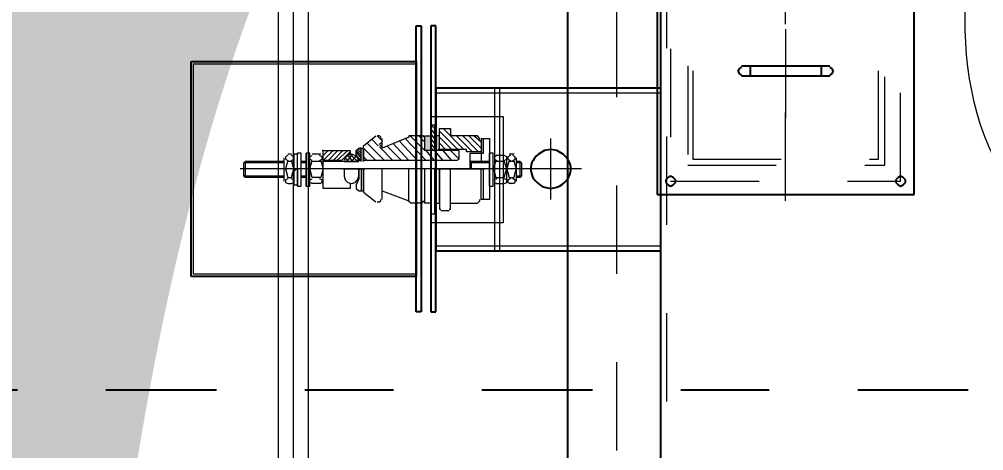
# Model space of a CAD drawing. Header units: metres. Extents: x 529524 to 529977, y 2674144 to 2674419.
# Drawn here: x 529756.474 to 529757.564, y 2674300.705 to 2674301.193 of the extents above; entities that cross this region are included whole.
import ezdxf

# ---------------------------------------------------------------- set-up
doc = ezdxf.new("R2010")
doc.units = ezdxf.units.M
for name, pattern in [('CENTER', [2, 1.25, -0.25, 0.25, -0.25]), ('CENTER2', [1.125, 0.75, -0.125, 0.125, -0.125]), ('PDF_IMPORT', [1, 0.8, -0.2])]:
    doc.linetypes.add(name, pattern=pattern)
doc.layers.add('IDT', color=7, linetype='Continuous')
doc.layers.add('MMS Block Numbering', color=7, linetype='Continuous')
doc.styles.add('Adani Regular', font='Adani Regular.ttf')

# ---------------------------------------------------------------- blocks, each defined once
blk = doc.blocks.new('IDT')
at = {"layer": 'IDT', "transparency": 33554559}
for points in [[(16.6284, 11.7115), (16.6311, 11.7115), (16.6311, 11.7267), (16.6284, 11.7267)], [(16.4928, 11.7004), (16.4956, 11.7004), (16.4956, 11.717), (16.4928, 11.717)], [(16.5426, 11.6977), (16.5482, 11.6977), (16.5482, 11.7143), (16.5426, 11.7143)], [(16.5523, 11.6977), (16.5592, 11.6977), (16.5592, 11.7143), (16.5523, 11.7143)]]:
    blk.add_hatch(color=0, dxfattribs=at).paths.add_polyline_path(points)
at = {"layer": 'IDT', "color": 0, "lineweight": 25}
for p, q in [((16.3974, 14.3091), (16.3974, 9.6603)), ((16.2923, 14.2039), (16.2923, 9.7654)), ((16.5523, 11.8968), (16.5468, 11.8968)), ((16.5468, 11.8968), (16.5468, 11.5732)), ((16.5523, 11.5732), (16.5523, 11.8968)), ((16.5634, 11.5732), (16.5634, 11.8968)), ((16.5634, 11.8968), (16.5689, 11.8968)), ((16.5689, 11.8968), (16.5689, 11.5732)), ((16.5689, 11.6133), (16.5689, 11.8567)), ((16.5689, 11.8567), (16.8234, 11.8567)), ((16.8234, 11.8567), (16.8234, 11.6133)), ((16.5468, 11.8277), (16.2923, 11.8277)), ((16.2923, 11.8277), (16.2923, 11.6437)), ((16.5468, 11.6437), (16.5468, 11.8277)), ((16.2964, 11.7641), (16.006, 11.7641)), ((16.006, 11.7641), (16.006, 10.984)), ((16.2964, 11.7641), (16.006, 11.7641)), ((16.006, 11.7641), (16.006, 10.984)), ((16.2964, 10.984), (16.2964, 11.7641)), ((16.2964, 10.984), (16.2964, 11.7641)), ((16.4168, 11.7571), (16.4098, 11.7558)), ((16.4237, 11.7558), (16.4168, 11.7571)), ((16.0184, 11.753), (16.0156, 11.7502)), ((16.0184, 11.753), (16.0156, 11.7502)), ((16.0156, 11.7502), (16.0156, 11.7475)), ((16.0156, 11.7502), (16.0156, 11.7475)), ((16.0156, 11.7475), (16.0184, 11.7447)), ((16.0156, 11.7475), (16.0184, 11.7447)), ((16.0212, 11.7544), (16.0184, 11.753)), ((16.0212, 11.7544), (16.0184, 11.753)), ((16.0239, 11.753), (16.0212, 11.7544)), ((16.0239, 11.753), (16.0212, 11.7544)), ((16.0267, 11.7502), (16.0239, 11.753)), ((16.0267, 11.7502), (16.0239, 11.753)), ((16.0239, 11.7447), (16.0267, 11.7475)), ((16.0239, 11.7447), (16.0267, 11.7475)), ((16.0267, 11.7475), (16.0267, 11.7502)), ((16.0267, 11.7475), (16.0267, 11.7502)), ((16.2784, 11.753), (16.2757, 11.7502)), ((16.2784, 11.753), (16.2757, 11.7502)), ((16.2757, 11.7502), (16.2757, 11.7475)), ((16.2757, 11.7502), (16.2757, 11.7475)), ((16.2757, 11.7475), (16.2784, 11.7447)), ((16.2757, 11.7475), (16.2784, 11.7447)), ((16.2812, 11.7544), (16.2784, 11.753)), ((16.2812, 11.7544), (16.2784, 11.753)), ((16.284, 11.753), (16.2812, 11.7544)), ((16.284, 11.753), (16.2812, 11.7544)), ((16.2867, 11.7502), (16.284, 11.753)), ((16.2867, 11.7502), (16.284, 11.753)), ((16.284, 11.7447), (16.2867, 11.7475)), ((16.284, 11.7447), (16.2867, 11.7475)), ((16.2867, 11.7475), (16.2867, 11.7502)), ((16.2867, 11.7475), (16.2867, 11.7502)), ((16.0184, 11.7447), (16.0212, 11.7433)), ((16.0184, 11.7447), (16.0212, 11.7433)), ((16.0212, 11.7433), (16.0239, 11.7447)), ((16.0212, 11.7433), (16.0239, 11.7447)), ((16.2784, 11.7447), (16.2812, 11.7433)), ((16.2784, 11.7447), (16.2812, 11.7433)), ((16.2812, 11.7433), (16.284, 11.7447)), ((16.2812, 11.7433), (16.284, 11.7447)), ((16.4029, 11.7184), (16.4098, 11.7143)), ((16.4098, 11.7143), (16.4168, 11.7129)), ((16.4168, 11.7129), (16.4237, 11.7143)), ((16.4237, 11.7143), (16.4306, 11.7184)), ((16.2923, 11.6437), (16.5468, 11.6437)), ((16.0986, 11.6271), (16.0972, 11.6244)), ((16.1014, 11.6285), (16.0986, 11.6271)), ((16.1014, 11.6299), (16.1111, 11.6299)), ((16.1111, 11.6299), (16.1913, 11.6299)), ((16.1111, 11.6188), (16.1111, 11.6299)), ((16.1913, 11.6299), (16.201, 11.6299)), ((16.1913, 11.6188), (16.1913, 11.6299)), ((16.2038, 11.6271), (16.201, 11.6285)), ((16.2051, 11.6244), (16.2038, 11.6271)), ((16.0972, 11.6244), (16.0986, 11.6216)), ((16.0986, 11.6216), (16.1014, 11.6202)), ((16.1014, 11.6188), (16.1111, 11.6188)), ((16.1111, 11.6188), (16.201, 11.6188)), ((16.201, 11.6202), (16.2038, 11.6216)), ((16.2038, 11.6216), (16.2051, 11.6244)), ((16.8234, 11.6133), (16.5689, 11.6133)), ((16.5468, 11.5732), (16.5523, 11.5732)), ((16.5689, 11.5732), (16.5634, 11.5732))]:
    blk.add_line(p, q, dxfattribs=at)
at = {"layer": 'IDT', "color": 0, "linetype": 'PDF_IMPORT', "lineweight": 13, "ltscale": 0.113333}
blk.add_line((16.3421, 14.2537), (16.3421, 9.7156), dxfattribs=at)
at = {"layer": 'IDT', "color": 0, "linetype": 'CENTER2', "lineweight": 0, "ltscale": 500}
blk.add_line((16.708, 10.3606), (16.708, 14.2302), dxfattribs=at)
blk.add_line((16.708, 10.3606), (16.708, 14.2302), dxfattribs=at)
at = {"layer": 'IDT', "color": 0, "lineweight": 0}
for p, q in [((16.725, 10.3606), (16.725, 14.2302)), ((16.725, 10.3606), (16.725, 14.2302)), ((16.691, 10.3606), (16.691, 13.1036)), ((16.691, 10.3606), (16.691, 13.1036))]:
    blk.add_line(p, q, dxfattribs=at)
at = {"layer": 'IDT', "color": 0, "linetype": 'PDF_IMPORT', "lineweight": 13, "ltscale": 0.0125}
blk.add_line((16.2854, 14.1984), (16.2854, 9.7709), dxfattribs=at)
at = {"layer": 'IDT', "color": 8, "linetype": 'CENTER', "ltscale": 0.1}
blk.add_line((12.5447, 11.9854), (27.1642, 11.9854), dxfattribs=at)
at = {"layer": 'IDT', "color": 0, "lineweight": 13}
for p, q in [((16.5689, 11.6161), (16.5689, 11.854)), ((16.5689, 11.854), (16.8206, 11.854)), ((16.8206, 11.854), (16.8206, 11.6161)), ((16.5468, 11.8221), (16.2923, 11.8221)), ((16.2923, 11.8221), (16.2923, 11.6493)), ((16.4748, 11.6437), (16.4748, 11.8277)), ((16.4804, 11.6437), (16.4804, 11.8277)), ((16.5468, 11.6493), (16.5468, 11.8221)), ((16.4168, 11.7696), (16.4168, 11.7004)), ((16.3822, 11.735), (16.4513, 11.735)), ((16.2923, 11.6493), (16.5468, 11.6493)), ((16.8206, 11.6161), (16.5689, 11.6161))]:
    blk.add_line(p, q, dxfattribs=at)
at = {"layer": 'IDT', "color": 0, "lineweight": 20}
for p, q in [((16.4707, 11.6755), (16.4707, 11.7959)), ((16.4707, 11.7959), (16.5468, 11.7959)), ((16.5468, 11.6755), (16.5468, 11.7959)), ((16.5468, 11.7959), (16.5523, 11.7959)), ((16.5523, 11.7959), (16.5523, 11.6755)), ((16.5468, 11.6755), (16.4707, 11.6755)), ((16.5523, 11.6755), (16.5468, 11.6755))]:
    blk.add_line(p, q, dxfattribs=at)
at = {"layer": 'IDT', "color": 0, "lineweight": 15}
for p, q in [((16.5316, 11.7807), (16.5302, 11.7807)), ((16.5302, 11.7807), (16.5302, 11.7793)), ((16.5302, 11.7793), (16.5302, 11.735)), ((16.5412, 11.782), (16.5316, 11.782)), ((16.5426, 11.7807), (16.5412, 11.7807)), ((16.5426, 11.7793), (16.5426, 11.7807)), ((16.5426, 11.735), (16.5426, 11.7793)), ((16.5482, 11.735), (16.5482, 11.7862)), ((16.5482, 11.7862), (16.5523, 11.7862)), ((16.5523, 11.7862), (16.5523, 11.735)), ((16.4859, 11.7004), (16.4859, 11.7696)), ((16.4859, 11.7696), (16.4928, 11.7696)), ((16.4928, 11.7696), (16.4956, 11.7696)), ((16.4928, 11.7696), (16.4928, 11.735)), ((16.4956, 11.7696), (16.4956, 11.735)), ((16.4997, 11.7737), (16.497, 11.771)), ((16.497, 11.771), (16.497, 11.7696)), ((16.5011, 11.7737), (16.4997, 11.7737)), ((16.5288, 11.7737), (16.5011, 11.7737)), ((16.5302, 11.7737), (16.5288, 11.7737)), ((16.5302, 11.7751), (16.5302, 11.7737)), ((16.5482, 11.7737), (16.5426, 11.7737)), ((16.5426, 11.7737), (16.5426, 11.735)), ((16.5523, 11.7737), (16.5592, 11.7737)), ((16.5592, 11.7737), (16.5592, 11.771)), ((16.5592, 11.771), (16.5592, 11.735)), ((16.562, 11.7724), (16.5606, 11.7724)), ((16.5606, 11.7724), (16.5606, 11.771)), ((16.562, 11.7737), (16.5758, 11.7737)), ((16.5772, 11.7724), (16.5758, 11.7724)), ((16.5772, 11.771), (16.5772, 11.7724)), ((16.6076, 11.7599), (16.5772, 11.771)), ((16.5772, 11.771), (16.5772, 11.735)), ((16.6076, 11.7696), (16.6076, 11.735)), ((16.6104, 11.7724), (16.609, 11.771)), ((16.609, 11.771), (16.609, 11.7696)), ((16.6132, 11.7724), (16.6104, 11.7724)), ((16.6284, 11.7613), (16.6145, 11.7724)), ((16.6284, 11.735), (16.6284, 11.7613)), ((16.6311, 11.7599), (16.6284, 11.7599)), ((16.6284, 11.7599), (16.6284, 11.735)), ((16.6311, 11.735), (16.6311, 11.7599)), ((16.6339, 11.7599), (16.6311, 11.7599)), ((16.6367, 11.7571), (16.6339, 11.7599)), ((16.6367, 11.753), (16.6367, 11.7571)), ((16.6436, 11.7516), (16.6436, 11.7571)), ((16.6436, 11.7571), (16.674, 11.7571)), ((16.674, 11.7571), (16.674, 11.7143)), ((16.4555, 11.7488), (16.4555, 11.7226)), ((16.4596, 11.7516), (16.4569, 11.7502)), ((16.4569, 11.7502), (16.4569, 11.7475)), ((16.4569, 11.7475), (16.4596, 11.7461)), ((16.4582, 11.7516), (16.4638, 11.7516)), ((16.4652, 11.7502), (16.4624, 11.7516)), ((16.4624, 11.7461), (16.4652, 11.7475)), ((16.4652, 11.7475), (16.4652, 11.7502)), ((16.4693, 11.7516), (16.4665, 11.7502)), ((16.4665, 11.7502), (16.4665, 11.7475)), ((16.4665, 11.7488), (16.4665, 11.7226)), ((16.4665, 11.7475), (16.4693, 11.7461)), ((16.479, 11.7516), (16.4693, 11.7516)), ((16.4804, 11.7502), (16.4776, 11.7516)), ((16.4776, 11.7461), (16.4804, 11.7475)), ((16.4804, 11.7475), (16.4804, 11.7502)), ((16.4859, 11.7544), (16.4818, 11.7544)), ((16.4818, 11.7544), (16.4818, 11.717)), ((16.4859, 11.7544), (16.4859, 11.717)), ((16.4859, 11.717), (16.4859, 11.7544)), ((16.6339, 11.7461), (16.6367, 11.753)), ((16.6353, 11.7475), (16.6339, 11.7433)), ((16.6339, 11.735), (16.6339, 11.7461)), ((16.6381, 11.7502), (16.6353, 11.7475)), ((16.6422, 11.7516), (16.6381, 11.7502)), ((16.6464, 11.7502), (16.6422, 11.7516)), ((16.6491, 11.7475), (16.6464, 11.7502)), ((16.6505, 11.7433), (16.6491, 11.7475)), ((16.6782, 11.7516), (16.6754, 11.7502)), ((16.6754, 11.7502), (16.6754, 11.7475)), ((16.6754, 11.7475), (16.6782, 11.7461)), ((16.6768, 11.7516), (16.6865, 11.7516)), ((16.6865, 11.7516), (16.6892, 11.7502)), ((16.6892, 11.7475), (16.6865, 11.7461)), ((16.6934, 11.7544), (16.6892, 11.7544)), ((16.6892, 11.7544), (16.6892, 11.717)), ((16.6892, 11.7502), (16.6892, 11.7475)), ((16.6892, 11.7488), (16.6892, 11.7226)), ((16.6934, 11.7544), (16.6934, 11.717)), ((16.6934, 11.717), (16.6934, 11.7544)), ((16.7031, 11.7544), (16.6989, 11.7544)), ((16.6989, 11.7544), (16.6989, 11.717)), ((16.7031, 11.7336), (16.7031, 11.7544)), ((16.7031, 11.7544), (16.7031, 11.717)), ((16.7072, 11.753), (16.7031, 11.753)), ((16.7072, 11.7184), (16.7072, 11.753)), ((16.71, 11.7516), (16.7072, 11.7502)), ((16.7072, 11.7502), (16.7072, 11.7475)), ((16.7072, 11.7488), (16.7072, 11.7226)), ((16.7072, 11.7475), (16.71, 11.7461)), ((16.7141, 11.7516), (16.71, 11.7516)), ((16.7169, 11.7502), (16.7141, 11.7516)), ((16.7141, 11.7461), (16.7169, 11.7475)), ((16.7169, 11.7475), (16.7169, 11.7502)), ((16.7183, 11.7488), (16.7183, 11.7226)), ((16.45, 11.7433), (16.4513, 11.7447)), ((16.45, 11.7281), (16.45, 11.7433)), ((16.4513, 11.7447), (16.4513, 11.7267)), ((16.4513, 11.7447), (16.4555, 11.7447)), ((16.4569, 11.7392), (16.4555, 11.735)), ((16.4555, 11.735), (16.4569, 11.7309)), ((16.4582, 11.7447), (16.4569, 11.7392)), ((16.4638, 11.7447), (16.4582, 11.7447)), ((16.4652, 11.7392), (16.4638, 11.7447)), ((16.4665, 11.735), (16.4652, 11.7392)), ((16.4652, 11.7309), (16.4665, 11.735)), ((16.4679, 11.7392), (16.4665, 11.735)), ((16.4665, 11.735), (16.4679, 11.7309)), ((16.4693, 11.7447), (16.4679, 11.7392)), ((16.479, 11.7447), (16.4693, 11.7447)), ((16.4804, 11.7392), (16.479, 11.7447)), ((16.4818, 11.735), (16.4804, 11.7392)), ((16.4804, 11.7309), (16.4818, 11.735)), ((16.4859, 11.735), (16.674, 11.735)), ((16.5067, 11.7267), (16.5067, 11.735)), ((16.508, 11.735), (16.508, 11.717)), ((16.6339, 11.7433), (16.6339, 11.735)), ((16.6505, 11.735), (16.6505, 11.7433)), ((16.674, 11.735), (16.6754, 11.7392)), ((16.6754, 11.7309), (16.674, 11.735)), ((16.6754, 11.7392), (16.6768, 11.7447)), ((16.6768, 11.7447), (16.6865, 11.7447)), ((16.6865, 11.7447), (16.6879, 11.7392)), ((16.6879, 11.7392), (16.6892, 11.735)), ((16.6892, 11.735), (16.6879, 11.7309)), ((16.6934, 11.7447), (16.6989, 11.7447)), ((16.7072, 11.7378), (16.7031, 11.7336)), ((16.7086, 11.7392), (16.7072, 11.735)), ((16.7072, 11.735), (16.7086, 11.7309)), ((16.71, 11.7447), (16.7086, 11.7392)), ((16.7141, 11.7447), (16.71, 11.7447)), ((16.7155, 11.7392), (16.7141, 11.7447)), ((16.7169, 11.735), (16.7155, 11.7392)), ((16.7155, 11.7309), (16.7169, 11.735)), ((16.7183, 11.7447), (16.7625, 11.7447)), ((16.7625, 11.7267), (16.7625, 11.7447)), ((16.7625, 11.7447), (16.7639, 11.7433)), ((16.7639, 11.7433), (16.7639, 11.7281)), ((16.4513, 11.7267), (16.45, 11.7281)), ((16.4513, 11.7267), (16.4555, 11.7267)), ((16.4569, 11.7309), (16.4582, 11.7253)), ((16.4596, 11.7253), (16.4569, 11.7239)), ((16.4569, 11.7239), (16.4569, 11.7212)), ((16.4582, 11.7267), (16.4638, 11.7267)), ((16.4652, 11.7239), (16.4624, 11.7253)), ((16.4638, 11.7253), (16.4652, 11.7309)), ((16.4652, 11.7212), (16.4652, 11.7239)), ((16.4693, 11.7253), (16.4665, 11.7239)), ((16.4665, 11.7239), (16.4665, 11.7212)), ((16.4679, 11.7309), (16.4693, 11.7253)), ((16.4693, 11.7267), (16.479, 11.7267)), ((16.4804, 11.7239), (16.4776, 11.7253)), ((16.479, 11.7253), (16.4804, 11.7309)), ((16.4804, 11.7212), (16.4804, 11.7239)), ((16.4859, 11.7281), (16.5067, 11.7281)), ((16.4859, 11.7267), (16.5067, 11.7267)), ((16.4956, 11.7018), (16.4956, 11.7267)), ((16.508, 11.7253), (16.5067, 11.7267)), ((16.5219, 11.7239), (16.5205, 11.7239)), ((16.5205, 11.7239), (16.5205, 11.7226)), ((16.5219, 11.7253), (16.6284, 11.7253)), ((16.6284, 11.7115), (16.6284, 11.7267)), ((16.6284, 11.7267), (16.6284, 11.7087)), ((16.6311, 11.7267), (16.6311, 11.7115)), ((16.6311, 11.7253), (16.6339, 11.7253)), ((16.6505, 11.7267), (16.6339, 11.7267)), ((16.6339, 11.7267), (16.6339, 11.7253)), ((16.6339, 11.7267), (16.674, 11.7267)), ((16.6339, 11.7253), (16.6353, 11.7226)), ((16.6339, 11.7253), (16.6367, 11.7184)), ((16.6464, 11.7184), (16.6533, 11.7253)), ((16.6491, 11.7226), (16.6505, 11.7253)), ((16.6533, 11.7253), (16.674, 11.7253)), ((16.6768, 11.7253), (16.6754, 11.7309)), ((16.6782, 11.7253), (16.6754, 11.7239)), ((16.6754, 11.7239), (16.6754, 11.7212)), ((16.6768, 11.7267), (16.6865, 11.7267)), ((16.6879, 11.7309), (16.6865, 11.7253)), ((16.6865, 11.7253), (16.6892, 11.7239)), ((16.6892, 11.7239), (16.6892, 11.7212)), ((16.6934, 11.7267), (16.6989, 11.7267)), ((16.71, 11.7253), (16.7072, 11.7239)), ((16.7072, 11.7239), (16.7072, 11.7212)), ((16.7086, 11.7309), (16.71, 11.7253)), ((16.71, 11.7267), (16.7141, 11.7267)), ((16.7141, 11.7253), (16.7155, 11.7309)), ((16.7169, 11.7239), (16.7141, 11.7253)), ((16.7169, 11.7212), (16.7169, 11.7239)), ((16.7183, 11.7267), (16.7625, 11.7267)), ((16.7639, 11.7281), (16.7625, 11.7267)), ((16.4569, 11.7212), (16.4596, 11.7198)), ((16.4582, 11.7184), (16.4638, 11.7184)), ((16.4624, 11.7198), (16.4652, 11.7212)), ((16.4665, 11.7212), (16.4693, 11.7198)), ((16.4693, 11.7198), (16.479, 11.7198)), ((16.4776, 11.7198), (16.4804, 11.7212)), ((16.4818, 11.717), (16.4859, 11.717)), ((16.508, 11.717), (16.4928, 11.717)), ((16.4928, 11.717), (16.4928, 11.7004)), ((16.4956, 11.7156), (16.5122, 11.7156)), ((16.5122, 11.7156), (16.5122, 11.7129)), ((16.5122, 11.7129), (16.5426, 11.7129)), ((16.5205, 11.7226), (16.5205, 11.7156)), ((16.5205, 11.7156), (16.5205, 11.7143)), ((16.5205, 11.7143), (16.5219, 11.7143)), ((16.5219, 11.7143), (16.5578, 11.7143)), ((16.5426, 11.7143), (16.5426, 11.6907)), ((16.5426, 11.7129), (16.5426, 11.6977)), ((16.5482, 11.6852), (16.5482, 11.7143)), ((16.5523, 11.7143), (16.5523, 11.6852)), ((16.5578, 11.7143), (16.5592, 11.7143)), ((16.5592, 11.7143), (16.5592, 11.7129)), ((16.5592, 11.7129), (16.5592, 11.699)), ((16.6367, 11.7143), (16.6339, 11.7115)), ((16.6353, 11.7226), (16.6381, 11.7198)), ((16.6367, 11.7184), (16.6367, 11.7143)), ((16.6381, 11.7198), (16.6422, 11.7184)), ((16.6422, 11.7184), (16.6464, 11.7198)), ((16.6436, 11.7143), (16.6436, 11.7184)), ((16.6436, 11.7184), (16.6464, 11.7184)), ((16.674, 11.7143), (16.6436, 11.7143)), ((16.6464, 11.7198), (16.6491, 11.7226)), ((16.6754, 11.7212), (16.6782, 11.7198)), ((16.6768, 11.7184), (16.6865, 11.7184)), ((16.6892, 11.7212), (16.6865, 11.7198)), ((16.6892, 11.717), (16.6934, 11.717)), ((16.6989, 11.717), (16.7031, 11.717)), ((16.7031, 11.717), (16.7031, 11.7184)), ((16.7031, 11.7184), (16.7072, 11.7184)), ((16.7072, 11.7212), (16.71, 11.7198)), ((16.71, 11.7184), (16.7141, 11.7184)), ((16.7141, 11.7198), (16.7169, 11.7212)), ((16.497, 11.7018), (16.497, 11.7004)), ((16.5772, 11.699), (16.6076, 11.7115)), ((16.6076, 11.7115), (16.6076, 11.7004)), ((16.609, 11.7087), (16.6076, 11.7101)), ((16.6076, 11.7046), (16.6104, 11.7073)), ((16.6104, 11.7073), (16.609, 11.7087)), ((16.6284, 11.7087), (16.6145, 11.6977)), ((16.6311, 11.7115), (16.6284, 11.7115)), ((16.6339, 11.7115), (16.6311, 11.7115)), ((16.4928, 11.7004), (16.4859, 11.7004)), ((16.4956, 11.7004), (16.4928, 11.7004)), ((16.497, 11.7004), (16.4997, 11.6977)), ((16.4997, 11.6977), (16.5011, 11.6977)), ((16.5011, 11.6977), (16.5288, 11.6977)), ((16.5302, 11.6963), (16.5288, 11.6963)), ((16.5302, 11.6949), (16.5302, 11.6963)), ((16.5302, 11.6907), (16.5302, 11.6949)), ((16.5302, 11.6894), (16.5302, 11.6907)), ((16.5426, 11.6977), (16.5482, 11.6977)), ((16.5426, 11.6907), (16.5426, 11.6894)), ((16.5592, 11.6977), (16.5523, 11.6977)), ((16.5592, 11.699), (16.5592, 11.6977)), ((16.5606, 11.699), (16.5606, 11.6977)), ((16.5606, 11.6977), (16.562, 11.6977)), ((16.562, 11.6977), (16.5758, 11.6977)), ((16.5758, 11.6977), (16.5772, 11.6977)), ((16.5772, 11.6977), (16.5772, 11.699)), ((16.609, 11.7004), (16.609, 11.699)), ((16.609, 11.699), (16.6104, 11.6977)), ((16.6104, 11.6977), (16.6132, 11.6977)), ((16.5316, 11.6894), (16.5302, 11.6894)), ((16.5412, 11.6894), (16.5316, 11.6894)), ((16.5426, 11.6894), (16.5412, 11.6894)), ((16.5523, 11.6852), (16.5482, 11.6852))]:
    blk.add_line(p, q, dxfattribs=at)
at = {"layer": 'IDT', "color": 0, "linetype": 'PDF_IMPORT', "lineweight": 13, "ltscale": 0.044167}
for p, q in [((16.1512, 10.977), (16.1512, 11.771)), ((16.1512, 11.771), (16.1512, 10.977))]:
    blk.add_line(p, q, dxfattribs=at)
at = {"layer": 'IDT', "color": 0, "linetype": 'PDF_IMPORT', "lineweight": 13, "ltscale": 0.038333}
for p, q in [((16.2812, 11.7488), (16.0212, 11.7488)), ((16.0212, 11.7488), (16.0212, 10.9992)), ((16.2812, 11.7488), (16.0212, 11.7488)), ((16.0212, 11.7488), (16.0212, 10.9992)), ((16.2812, 10.9992), (16.2812, 11.7488)), ((16.2812, 10.9992), (16.2812, 11.7488))]:
    blk.add_line(p, q, dxfattribs=at)
at = {"layer": 'IDT', "color": 0, "lineweight": 5}
for p, q in [((16.4458, 11.735), (16.7681, 11.735)), ((16.45, 11.7433), (16.4555, 11.7433)), ((16.4845, 11.735), (16.5122, 11.735)), ((16.5468, 11.735), (16.4914, 11.735)), ((16.6325, 11.735), (16.627, 11.735)), ((16.6381, 11.735), (16.6298, 11.735)), ((16.6519, 11.735), (16.6325, 11.735)), ((16.6422, 11.735), (16.6768, 11.735)), ((16.6713, 11.735), (16.692, 11.735)), ((16.6934, 11.7433), (16.6989, 11.7433)), ((16.7183, 11.7433), (16.7639, 11.7433)), ((16.45, 11.7281), (16.4555, 11.7281)), ((16.6934, 11.7281), (16.6989, 11.7281)), ((16.7183, 11.7281), (16.7639, 11.7281))]:
    blk.add_line(p, q, dxfattribs=at)
at = {"layer": 'IDT', "color": 0, "linetype": 'PDF_IMPORT', "lineweight": 13, "ltscale": 0.023333}
for p, q in [((16.2618, 11.7309), (16.0392, 11.7309)), ((16.0392, 11.7309), (16.0392, 11.0185)), ((16.2618, 11.0185), (16.2618, 11.7309))]:
    blk.add_line(p, q, dxfattribs=at)
at = {"layer": 'IDT', "color": 0, "linetype": 'PDF_IMPORT', "lineweight": 13, "ltscale": 0.02}
for p, q in [((16.2563, 11.7239), (16.0461, 11.7239)), ((16.0461, 11.7239), (16.0461, 11.0241)), ((16.2563, 11.0241), (16.2563, 11.7239))]:
    blk.add_line(p, q, dxfattribs=at)
at = {"layer": 'IDT', "color": 0, "lineweight": 9}
for p, q in [((16.5205, 11.7239), (16.5302, 11.7143)), ((16.5288, 11.7253), (16.5385, 11.7143)), ((16.5385, 11.7253), (16.5482, 11.7143)), ((16.5482, 11.7253), (16.5578, 11.7143)), ((16.5578, 11.7253), (16.5814, 11.7004)), ((16.5675, 11.7253), (16.5883, 11.7032)), ((16.5772, 11.7253), (16.5952, 11.706)), ((16.5855, 11.7253), (16.6021, 11.7087)), ((16.5952, 11.7253), (16.6104, 11.7101)), ((16.6049, 11.7253), (16.6242, 11.706)), ((16.6145, 11.7253), (16.6284, 11.7115)), ((16.6242, 11.7253), (16.6284, 11.7212)), ((16.6311, 11.7253), (16.6367, 11.7198)), ((16.6339, 11.7239), (16.6367, 11.7267)), ((16.6436, 11.7184), (16.6353, 11.7267)), ((16.6367, 11.7198), (16.6422, 11.7267)), ((16.6408, 11.7184), (16.6477, 11.7267)), ((16.6464, 11.7198), (16.6408, 11.7267)), ((16.6436, 11.7156), (16.6533, 11.7253)), ((16.6491, 11.7226), (16.6464, 11.7267)), ((16.6464, 11.7143), (16.6588, 11.7253)), ((16.6519, 11.7143), (16.663, 11.7253)), ((16.6574, 11.7143), (16.6685, 11.7253)), ((16.663, 11.7143), (16.674, 11.7253)), ((16.4984, 11.7156), (16.5163, 11.6977)), ((16.5053, 11.7156), (16.5233, 11.6977)), ((16.515, 11.7129), (16.5385, 11.6894)), ((16.5219, 11.7129), (16.5426, 11.6921)), ((16.5288, 11.7129), (16.5426, 11.699)), ((16.5357, 11.7129), (16.5426, 11.706)), ((16.5426, 11.7129), (16.544, 11.7129)), ((16.5495, 11.7143), (16.5523, 11.7115)), ((16.5592, 11.7143), (16.5758, 11.6977)), ((16.6311, 11.7226), (16.6367, 11.7156)), ((16.6311, 11.7198), (16.6367, 11.7143)), ((16.6311, 11.717), (16.6353, 11.7129)), ((16.6311, 11.7143), (16.6339, 11.7115)), ((16.6685, 11.7143), (16.674, 11.7198)), ((16.674, 11.7143), (16.6754, 11.7143)), ((16.4956, 11.7115), (16.5094, 11.6977)), ((16.4956, 11.7046), (16.5039, 11.6977)), ((16.5482, 11.7115), (16.5523, 11.706)), ((16.5482, 11.706), (16.5523, 11.7004)), ((16.5592, 11.7046), (16.5661, 11.6977)), ((16.6076, 11.7032), (16.6132, 11.6977)), ((16.6118, 11.7087), (16.6187, 11.7018)), ((16.6311, 11.7115), (16.6325, 11.7115)), ((16.5302, 11.6907), (16.5316, 11.6894)), ((16.5482, 11.7004), (16.5523, 11.6949)), ((16.5482, 11.6949), (16.5523, 11.6894)), ((16.5482, 11.6894), (16.5523, 11.6852))]:
    blk.add_line(p, q, dxfattribs=at)
at = {"layer": 'IDT', "color": 0, "lineweight": 0}
blk.add_spline([(15.9622, 13.9988), (16.2237, 13.7751), (16.0971, 13.511), (16.0112, 13.5176), (15.9956, 12.8851), (16.0279, 12.771), (16.1984, 12.7333), (16.1828, 12.5752), (16.0214, 12.4272), (15.8468, 11.8315), (15.9096, 11.7335), (15.9466, 11.5207), (15.9523, 10.9905), (16.1984, 10.8351), (15.9041, 10.2526), (16.123, 9.8017), (15.9309, 9.6505), (15.5113, 9.8494), (15.4898, 10.1907), (15.4655, 10.3259), (15.5356, 10.817), (15.6348, 11.0052), (15.5842, 11.1823), (15.4202, 11.3797), (15.4358, 11.6324), (15.6243, 12.0136), (15.5513, 12.095), (15.5513, 12.5056), (15.4779, 13.1065), (15.5911, 13.5215), (15.817, 13.6998), (15.9392, 13.8645), (15.9154, 13.9551)], degree=3, dxfattribs=at)
blk.add_spline([(15.9622, 13.9988), (16.2237, 13.7751), (16.0971, 13.511), (16.0112, 13.5176), (15.9956, 12.8851), (16.0279, 12.771), (16.1984, 12.7333), (16.1828, 12.5752), (16.0214, 12.4272), (15.8468, 11.8315), (15.9096, 11.7335), (15.9466, 11.5207), (15.9523, 10.9905), (16.1984, 10.8351), (15.9041, 10.2526), (16.123, 9.8017), (15.9309, 9.6505), (15.5113, 9.8494), (15.4898, 10.1907), (15.4655, 10.3259), (15.5356, 10.817), (15.6348, 11.0052), (15.5842, 11.1823), (15.4202, 11.3797), (15.4358, 11.6324), (15.6243, 12.0136), (15.5513, 12.095), (15.5513, 12.5056), (15.4779, 13.1065), (15.5911, 13.5215), (15.817, 13.6998), (15.9392, 13.8645), (15.9154, 13.9551)], degree=3, dxfattribs=at)
at = {"layer": 'IDT', "color": 0, "lineweight": 25}
for points in [[(16.4098, 11.7558), (16.3927, 11.7489), (16.3883, 11.7293), (16.4029, 11.7184)], [(16.4306, 11.7184), (16.4452, 11.7293), (16.4408, 11.7489), (16.4237, 11.7558)]]:
    blk.add_open_spline(points, degree=3, dxfattribs=at)

msp = doc.modelspace()

# ---------------------------------------------------------------- block references
at = {"layer": 'IDT', "color": 8, "rotation": 180}
msp.add_blockref('IDT', (529773.4913, 2674312.7589), dxfattribs=at)

# ---------------------------------------------------------------- texts
at = {"layer": 'MMS Block Numbering', "insert": (529750.7273, 2674294.3004), "char_height": 7.5, "attachment_point": 5, "style": 'Adani Regular'}
msp.add_mtext_dynamic_manual_height_columns('A16d-\\PBL-14', width=41.53538, gutter_width=1, heights=[0], dxfattribs=at)

doc.saveas('drawing.dxf')
